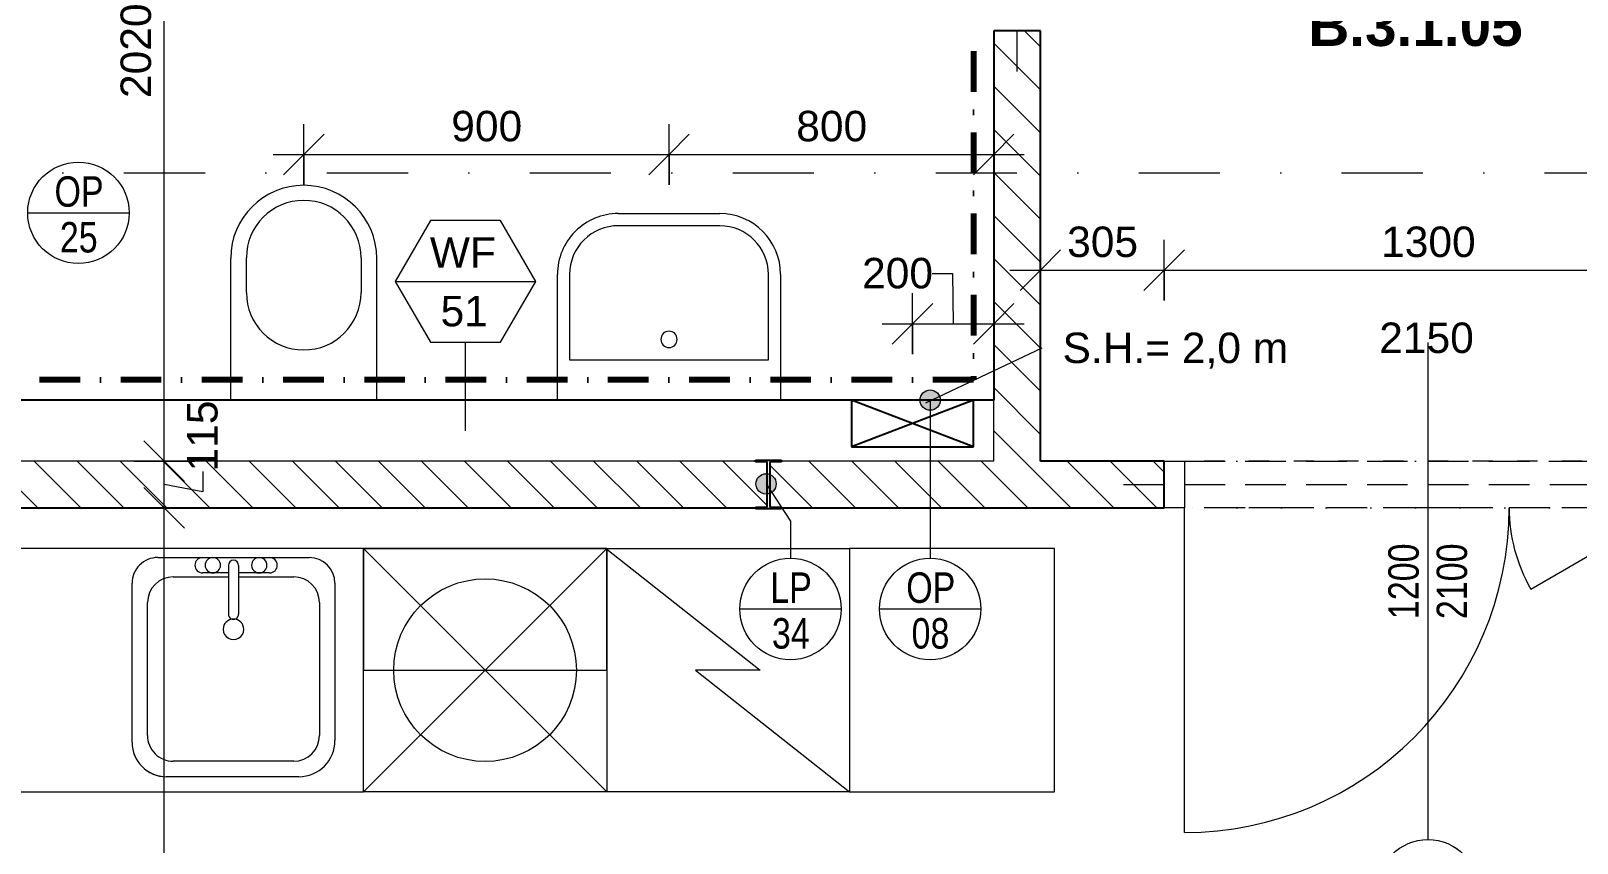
# Model space of a CAD drawing. Header units: millimetres. Extents: x -8380 to 43341, y -2985 to 58543.
# Drawn here: x -5447 to -1637, y 49152 to 51153 of the extents above; entities that cross this region are included whole.
import ezdxf

# ---------------------------------------------------------------- set-up
doc = ezdxf.new("R2010")
doc.units = ezdxf.units.MM
for name, pattern in [('HA_Dash_3mm-S1mm', [150, 100, -50]), ('HA_DashDot_10mm-S3mm', [500, 200, -150, 0, -150]), ('HA_DashDot_2_2mm-S0_6mm', [110, 50, -30, 0, -30]), ('HA_DashDot_4mm-S1mm', [200, 100, -50, 0, -50])]:
    doc.linetypes.add(name, pattern=pattern)
for name, color, linetype, lineweight in [('A-____-____-DIMS', 9, 'Continuous', 5), ('A-____-____-DIMS-50', 9, 'Continuous', 5), ('A-AREA-____-IDEN', 9, 'Continuous', 9), ('A-DETL-____-OTLN', 9, 'Continuous', 25), ('A-DOOR-____-IDEN', 9, 'Continuous', 9), ('A-DOOR-____-MCUT', 9, 'HA_DashDot_2_2mm-S0_6mm', 9), ('A-DOOR-____-OTLN', 9, 'Continuous', 9), ('A-DOOR-FRAM-MCUT', 9, 'Continuous', 9), ('A-GENM-____-HDLN', 9, 'HA_Dash_3mm-S1mm', 9), ('A-GENM-____-IDEN', 9, 'Continuous', 9), ('A-GENM-____-OTLN', 9, 'Continuous', 9), ('A-WALL-____-IDEN', 9, 'Continuous', 9), ('A-WALL-____-MCUT', 9, 'Continuous', 25), ('A-WALL-____-PATT', 9, 'Continuous', 25), ('G-____-____-TEXT', 9, 'Continuous', 5), ('I-WALL-____-MCUT', 9, 'Continuous', 25), ('P-SANR-FIXT-OTLN', 9, 'Continuous', 9), ('Q-CASE-____-OTLN', 9, 'Continuous', 9), ('Q-SPCQ-____-OTLN', 9, 'Continuous', 9), ('S-COLS-____-MCUT', 9, 'Continuous', 25), ('S-COLS-____-OTLN', 9, 'Continuous', 9), ('S-GRID-____-OTLN', 9, 'Continuous', 5)]:
    doc.layers.add(name, color=color, linetype=linetype, lineweight=lineweight)
doc.styles.add('Arial_1', font='arial.ttf', dxfattribs={"height": 75})
doc.styles.add('Arial_2', font='arial.ttf', dxfattribs={"width": 0.8, "height": 75})
doc.styles.add('Arial_B', font='arialbd.ttf', dxfattribs={"height": 100})
doc.dimstyles.new('Inner_Dimensions_1', dxfattribs={"dimscale": 304.8, "dimtxt": 76.519455, "dimasz": 0.328084, "dimexe": 0.246063, "dimexo": 0.0625, "dimgap": 0.032808, "dimtad": 1, "dimdec": 0, "dimzin": 0, "dimdsep": 46, "dimtxsty": 'Arial_1', "dimblk1": 'OBLIQUE', "dimblk2": 'OBLIQUE', "dimsah": 1, "dimcen": 0.09, "dimdle": 0.246063, "dimazin": 0, "dimtfac": 1, "dimtdec": 4, "dimtix": 1, "dimtmove": 0, "dimatfit": 3, "dimfxl": 0.246063, "dimfxlon": 1, "dimtvp": 1, "dimtolj": 1, "dimtzin": 0, "dimlwd": 9, "dimlwe": 9, "dimarcsym": 2})
doc.dimstyles.new('Inner_Dimensions_2', dxfattribs={"dimscale": 304.8, "dimtxt": 76.519455, "dimasz": 0.328084, "dimexe": 0.246063, "dimexo": 0.0625, "dimgap": 0.032808, "dimtad": 1, "dimdec": 0, "dimzin": 0, "dimdsep": 46, "dimtxsty": 'Arial_1', "dimblk1": 'OBLIQUE', "dimblk2": 'OBLIQUE', "dimsah": 1, "dimcen": 0.09, "dimdle": 0.246063, "dimazin": 0, "dimtfac": 1, "dimtdec": 4, "dimtix": 1, "dimtmove": 1, "dimatfit": 3, "dimfxl": 0.246063, "dimfxlon": 1, "dimtvp": 1, "dimtolj": 1, "dimtzin": 0, "dimlwd": 9, "dimlwe": 9, "dimarcsym": 2})
pattern_1 = [(135, (0, 0), (-53.03301, -53.03301), [])]

# ---------------------------------------------------------------- blocks, each defined once
blk = doc.blocks.new('Lednice_Mraznička_ADNS - Lednice 600x600x1800-1452862-DPS_3NP - B')
at = {"layer": 'Q-SPCQ-____-OTLN'}
for p, q in [((-300, 300), (298.1, 300)), ((-300, -300), (-300, 300)), ((80, 0), (-300, 300)), ((-80, 0), (80, 0)), ((298.1, -298.5), (-80, 0)), ((298.1, -300), (-300, -300))]:
    blk.add_line(p, q, dxfattribs=at)
blk = doc.blocks.new('Kuchyňská_linka_myčka_ADNS - Myčka-1452875-DPS_3NP - B')
at = {"layer": 'Q-SPCQ-____-OTLN'}
for p, q in [((-300, 300), (300, 300)), ((-300, -300), (-300, 300)), ((300, -300), (-300, 300)), ((-300, -300), (300, 300)), ((300, 300), (300, -300)), ((300, 0), (-300, 0)), ((-300, 0), (-300, -300)), ((300, -300), (300, 0)), ((300, -300), (-300, -300)), ((-300, -300), (300, -300))]:
    blk.add_line(p, q, dxfattribs=at)
blk.add_circle((0, 0), 225, dxfattribs=at)
blk = doc.blocks.new('Skříňka se dřezem_ pravoúhlá - 500 x 440mm-1455099-DPS_3NP - B')
at = {"layer": 'P-SANR-FIXT-OTLN'}
for p, q in [((-145.4, 359.9), (181.3, 359.9)), ((-145.4, 359.9), (181.3, 359.9)), ((-132.7, 321.8), (164.1, 321.8)), ((-234.3, -116.6), (-234.3, 271)), ((-234.3, -116.6), (-234.3, 271)), ((265.7, 275.5), (265.7, -116.6)), ((265.7, 275.5), (265.7, -116.6)), ((-196.2, -69), (-196.2, 258.3)), ((227.6, 258.3), (227.6, -69)), ((3, -160.7), (3, -40.4)), ((28.4, -160.7), (28.4, -40.4)), ((3, -132.5), (-132.7, -132.5)), ((-73.2, -142), (3, -142)), ((164.1, -132.5), (28.4, -132.5)), ((28.4, -142), (91.9, -142)), ((202.2, -180.1), (-170.8, -180.1)), ((202.2, -180.1), (-170.8, -180.1)), ((91.9, -180.1), (-73.2, -180.1))]:
    blk.add_line(p, q, dxfattribs=at)
for centre, radius, start, end in [((-145.4, 271), 88.9, 90, 180), ((-145.4, 271), 88.9, 90, 180), ((181.3, 275.5), 84.4, 0, 90), ((181.3, 275.5), 84.4, 360, 90), ((-132.7, 258.3), 63.5, 90, 180), ((164.1, 258.3), 63.5, 360, 90), ((15.7, -3.2), 25.4, 360, 180), ((15.7, -3.2), 25.4, 180, 0), ((15.7, -40.4), 12.7, 360, 180), ((-132.7, -69), 63.5, 180, 270), ((164.1, -69), 63.5, 270, 360), ((-170.8, -116.6), 63.5, 180, 270), ((-170.8, -116.6), 63.5, 180, 270), ((-73.2, -161.1), 19, 90, 270), ((-47.8, -161.1), 19, 360, 180), ((66.5, -161.1), 19, 0, 180), ((91.9, -161.1), 19, 270, 90), ((202.2, -116.6), 63.5, 270, 0), ((202.2, -116.6), 63.5, 270, 0), ((-47.8, -161.1), 19, 180, 0), ((15.7, -160.7), 12.7, 180, 0), ((66.5, -161.1), 19, 180, 0)]:
    blk.add_arc(centre, radius, start, end, dxfattribs=at)
blk = doc.blocks.new('ABMV_Toilet_WallHung - Default-1991238-DPS_3NP - B')
at = {"layer": 'P-SANR-FIXT-OTLN'}
for p, q in [((-55, -75), (-55, -424.6)), ((305, -75), (305, -424.6)), ((-16.3, -426.2), (-16.3, -340.3)), ((266.3, -340.3), (266.3, -426.2))]:
    blk.add_line(p, q, dxfattribs=at)
for centre, radius, start, end in [((125, -340.3), 141.3, 0, 180), ((125, -424.6), 180, 180, 360), ((125, -426.2), 141.3, 180, 0)]:
    blk.add_arc(centre, radius, start, end, dxfattribs=at)
blk = doc.blocks.new('ABMV_WashBasin_Generic - 550x460-1960171-DPS_3NP - B')
at = {"layer": 'P-SANR-FIXT-OTLN'}
for p, q in [((-150, -385), (-150, -75)), ((400, -75), (400, -385)), ((-120, -175), (-120, -385)), ((370, -175), (-120, -175)), ((370, -385), (370, -175)), ((0, -505), (250, -505)), ((250, -535), (0, -535))]:
    blk.add_line(p, q, dxfattribs=at)
for centre, radius, start, end in [((125, -225), 20, 90, 270), ((125, -225), 20, 270, 90), ((0, -385), 150, 180, 270), ((0, -385), 120, 180, 270), ((250, -385), 150, 270, 0), ((250, -385), 120, 270, 0)]:
    blk.add_arc(centre, radius, start, end, dxfattribs=at)
blk = doc.blocks.new('HA_DR_Double_Swing_Solid - In_BJ_1200x2100_800-1670814-DPS_3NP - B')
at = {"layer": 'A-DOOR-____-MCUT'}
for p, q in [((-600, 57.5), (600, 57.5)), ((-600, -57.5), (600, -57.5))]:
    blk.add_line(p, q, dxfattribs=at)
at = {"layer": 'A-DOOR-____-OTLN', "lineweight": 5}
for p, q in [((600, 857.5), (600, 57.5)), ((-253.6, 257.5), (-600, 57.5))]:
    blk.add_line(p, q, dxfattribs=at)
for centre, radius, start, end in [((600, 57.5), 800, 90, 180), ((-600, 57.5), 400, 360, 30)]:
    blk.add_arc(centre, radius, start, end, dxfattribs=at)
at = {"layer": 'A-DOOR-FRAM-MCUT'}
for p, q in [((-650, 57.5), (-600, 57.5)), ((-600, 57.5), (-600, -57.5)), ((600, 57.5), (650, 57.5)), ((600, -57.5), (600, 57.5)), ((-600, -57.5), (-650, -57.5)), ((650, -57.5), (600, -57.5))]:
    blk.add_line(p, q, dxfattribs=at)
blk = doc.blocks.new('Casework 11 - Casework 6-1501329-DPS_3NP - B')
at = {"layer": 'Q-CASE-____-OTLN'}
for p, q in [((-4627.4, 49877.7), (-5529.3, 49877.7)), ((-2924.3, 49877.7), (-3429.3, 49877.7)), ((-2924.3, 49277.7), (-2924.3, 49877.7)), ((-6279.3, 49552.7), (-6279.3, 48771.8)), ((-5679.3, 48771.8), (-5679.3, 49277.7)), ((-5679.3, 49277.7), (-4627.4, 49277.7)), ((-3429.3, 49277.7), (-2924.3, 49277.7)), ((-6279.3, 48171.8), (-6279.3, 47677.7)), ((-5679.3, 47677.7), (-5679.3, 48171.8)), ((-6279.3, 47677.7), (-5679.3, 47677.7))]:
    blk.add_line(p, q, dxfattribs=at)
blk = doc.blocks.new('HA_GM_Tiling_LineBased - Generic Tiles-1701012-DPS_3NP - B')
at = {"layer": 'A-GENM-____-OTLN', "linetype": 'HA_DashDot_4mm-S1mm', "lineweight": 80}
blk.add_line((50, -50), (860, -50), dxfattribs=at)
blk = doc.blocks.new('HA_GM_Tiling_LineBased - Generic Tiles-1704425-DPS_3NP - B')
at = {"layer": 'A-GENM-____-OTLN', "linetype": 'HA_DashDot_4mm-S1mm', "lineweight": 80}
blk.add_line((50, -50), (2405, -50), dxfattribs=at)
blk = doc.blocks.new('TB_Porotherm KP11_5_1500mm - TB_Porotherm KP11_5_1500mm-1920557-DPS_3NP - B')
at = {"layer": 'A-GENM-____-HDLN'}
for p, q in [((-750, 57.5), (750, 57.5)), ((-750, 0), (750, 0)), ((750, -57.5), (-750, -57.5))]:
    blk.add_line(p, q, dxfattribs=at)
blk = doc.blocks.new('TB_Porotherm KP11_5_1000mm - TB_Porotherm KP11_5_1000mm-1908785-DPS_3NP - B')
at = {"layer": 'A-GENM-____-HDLN'}
for p, q in [((-500, 57.5), (500, 57.5)), ((-500, 0), (500, 0)), ((500, -57.5), (-500, -57.5))]:
    blk.add_line(p, q, dxfattribs=at)
blk = doc.blocks.new('HA_sCO_I_Parallel - IPE 120-2045978-DPS_3NP - B')
at = {"layer": 'S-COLS-____-MCUT'}
for p, q in [((-32, 60), (32, 60)), ((-32, 55.6), (-32, 60)), ((-3.15, 55.6), (-32, 55.6)), ((-3.15, -55.6), (-3.15, 55.6)), ((3.15, 55.6), (3.15, -55.6)), ((32, 55.6), (3.15, 55.6)), ((32, 60), (32, 55.6)), ((-32, -55.6), (-3.15, -55.6)), ((-32, -60), (-32, -55.6)), ((32, -60), (-32, -60)), ((3.15, -55.6), (32, -55.6)), ((32, -55.6), (32, -60))]:
    blk.add_line(p, q, dxfattribs=at)
blk = doc.blocks.new('DIMBLOCK42-DPS_3NP - B')
at = {"layer": 'A-____-____-DIMS-50', "lineweight": 9}
for p, q in [((-5118.3, 49977.7), (-5168.3, 50027.7)), ((-5193.3, 49977.7), (-5043.3, 49977.7)), ((-5118.3, 49977.7), (-5193.3, 49977.7)), ((-5118.3, 46002.7), (-5118.3, 49977.7)), ((-5118.3, 49977.7), (-5068.3, 49927.7)), ((-5118.3, 46077.7), (-5168.3, 46127.7)), ((-5043.3, 46077.7), (-5193.3, 46077.7)), ((-5118.3, 46077.7), (-5068.3, 46027.7)), ((-5118.3, 46077.7), (-5043.3, 46077.7))]:
    blk.add_line(p, q, dxfattribs=at)
at = {"layer": 'A-____-____-DIMS-50', "color": 0, "lineweight": 9, "insert": (-5225.7, 47912.3), "char_height": 75, "width": 276.883, "attachment_point": 1, "rotation": 90, "line_spacing_factor": 0.941778, "style": 'Arial_1'}
blk.add_mtext('3900', dxfattribs=at)
blk = doc.blocks.new('_Oblique')
at = {"color": 0, "linetype": 'ByBlock', "lineweight": -2}
blk.add_line((-0.5, -0.5), (0.5, 0.5), dxfattribs=at)
blk = doc.blocks.new('DIMBLOCK43-DPS_3NP - B')
at = {"layer": 'A-____-____-DIMS-50', "lineweight": 9}
for p, q in [((-5118.3, 50092.7), (-5168.3, 50142.7)), ((-5193.3, 50092.7), (-5043.3, 50092.7)), ((-5118.3, 50092.7), (-5193.3, 50092.7)), ((-5118.3, 49977.7), (-5118.3, 50092.7)), ((-5118.3, 50092.7), (-5068.3, 50042.7)), ((-5023.2, 50067.2), (-5023.2, 50017.2)), ((-5118.3, 49977.7), (-5168.3, 50027.7)), ((-5023.2, 50017.2), (-5118.3, 50035.2)), ((-5193.3, 49977.7), (-5043.3, 49977.7)), ((-5118.3, 49977.7), (-5193.3, 49977.7)), ((-5118.3, 49977.7), (-5068.3, 49927.7))]:
    blk.add_line(p, q, dxfattribs=at)
at = {"layer": 'A-____-____-DIMS-50', "color": 0, "lineweight": 9, "insert": (-5061.8, 50067.2), "char_height": 75, "width": 207.662, "attachment_point": 1, "rotation": 90, "line_spacing_factor": 0.941778, "style": 'Arial_1'}
blk.add_mtext('115', dxfattribs=at)
blk = doc.blocks.new('DIMBLOCK44-DPS_3NP - B')
at = {"layer": 'A-____-____-DIMS-50', "lineweight": 9}
for p, q in [((-5118.3, 52112.7), (-5168.3, 52162.7)), ((-5193.3, 52112.7), (-5043.3, 52112.7)), ((-5118.3, 52112.7), (-5193.3, 52112.7)), ((-5118.3, 50092.7), (-5118.3, 52112.7)), ((-5118.3, 52112.7), (-5068.3, 52062.7)), ((-5118.3, 50092.7), (-5168.3, 50142.7)), ((-5193.3, 50092.7), (-5043.3, 50092.7)), ((-5118.3, 50092.7), (-5193.3, 50092.7)), ((-5118.3, 50092.7), (-5068.3, 50042.7))]:
    blk.add_line(p, q, dxfattribs=at)
at = {"layer": 'A-____-____-DIMS-50', "color": 0, "lineweight": 9, "insert": (-5225.7, 50987.4), "char_height": 75, "width": 276.883, "attachment_point": 1, "rotation": 90, "line_spacing_factor": 0.941778, "style": 'Arial_1'}
blk.add_mtext('2020', dxfattribs=at)
blk = doc.blocks.new('HA_TAG_Door_TypeMark_wDimensions - Scale50_Right with Bouble-921060-DPS_3NP - B')
at = {"layer": 'A-DOOR-____-IDEN'}
for p, q in [((0, 5), (0, -19.5)), ((-2.5, -22), (2.5, -22))]:
    blk.add_line(p, q, dxfattribs=at)
blk.add_circle((0, -22), 2.5, dxfattribs=at)
blk = doc.blocks.new('HA_TAG_WA_Partitions - Group _ Type Mark-556634-DPS_3NP - B')
at = {"layer": 'A-WALL-____-IDEN'}
for p, q in [((-1.732, 3), (-3.464, 0)), ((1.732, 3), (-1.732, 3)), ((3.464, 0), (1.732, 3)), ((-3.464, 0), (3.464, 0)), ((-3.464, 0), (-1.732, -3)), ((1.732, -3), (3.464, 0)), ((-1.732, -3), (1.732, -3))]:
    blk.add_line(p, q, dxfattribs=at)
blk = doc.blocks.new('DIMBLOCK75-DPS_3NP - B')
at = {"layer": 'A-____-____-DIMS-50', "lineweight": 9}
for p, q in [((-2959.3, 50638.4), (-2959.3, 50488.4)), ((-2959.3, 50563.4), (-2959.3, 50638.4)), ((-2654.3, 50488.4), (-2654.3, 50638.4)), ((-2959.3, 50563.4), (-2909.3, 50613.4)), ((-2654.3, 50563.4), (-2604.3, 50613.4)), ((-3034.3, 50563.4), (-2654.3, 50563.4)), ((-2959.3, 50563.4), (-3009.3, 50513.4)), ((-2654.3, 50563.4), (-2704.3, 50513.4)), ((-2654.3, 50563.4), (-2654.3, 50488.4))]:
    blk.add_line(p, q, dxfattribs=at)
at = {"layer": 'A-____-____-DIMS-50', "color": 0, "lineweight": 9, "insert": (-2893.3, 50670.7), "char_height": 75, "width": 207.662, "attachment_point": 1, "line_spacing_factor": 0.941778, "style": 'Arial_1'}
blk.add_mtext('305', dxfattribs=at)
blk = doc.blocks.new('DIMBLOCK76-DPS_3NP - B')
at = {"layer": 'A-____-____-DIMS-50', "lineweight": 9}
for p, q in [((-2654.3, 50488.4), (-2654.3, 50638.4)), ((-1354.3, 50488.4), (-1354.3, 50638.4)), ((-2654.3, 50563.4), (-2604.3, 50613.4)), ((-1354.3, 50563.4), (-1304.3, 50613.4)), ((-2654.3, 50563.4), (-2704.3, 50513.4)), ((-2654.3, 50563.4), (-1354.3, 50563.4)), ((-2654.3, 50563.4), (-2654.3, 50488.4)), ((-1354.3, 50563.4), (-1404.3, 50513.4)), ((-1354.3, 50563.4), (-1354.3, 50488.4))]:
    blk.add_line(p, q, dxfattribs=at)
at = {"layer": 'A-____-____-DIMS-50', "color": 0, "lineweight": 9, "insert": (-2119.7, 50670.7), "char_height": 75, "width": 276.883, "attachment_point": 1, "line_spacing_factor": 0.941778, "style": 'Arial_1'}
blk.add_mtext('1300', dxfattribs=at)
blk = doc.blocks.new('HA_TAG_GM_Products - Generic-588599-DPS_3NP - B')
at = {"layer": 'A-GENM-____-IDEN'}
blk.add_line((-2.5, 0), (2.5, 0), dxfattribs=at)
blk.add_circle((0, 0), 2.5, dxfattribs=at)
blk = doc.blocks.new('DIMBLOCK208-DPS_3NP - B')
at = {"layer": 'A-____-____-DIMS-50', "lineweight": 9}
for p, q in [((-3225.5, 50555), (-3175.5, 50555)), ((-3175.5, 50555), (-3174.3, 50431.3)), ((-3274.3, 50356.3), (-3274.3, 50506.3)), ((-3274.3, 50431.3), (-3224.3, 50481.3)), ((-3074.3, 50506.3), (-3074.3, 50356.3)), ((-3074.3, 50431.3), (-3074.3, 50506.3)), ((-3074.3, 50431.3), (-3024.3, 50481.3)), ((-3349.3, 50431.3), (-2999.3, 50431.3)), ((-3274.3, 50431.3), (-3324.3, 50381.3)), ((-3274.3, 50431.3), (-3274.3, 50356.3)), ((-3074.3, 50431.3), (-3124.3, 50381.3))]:
    blk.add_line(p, q, dxfattribs=at)
at = {"layer": 'A-____-____-DIMS-50', "color": 0, "lineweight": 9, "insert": (-3398.6, 50593.5), "char_height": 75, "width": 207.662, "attachment_point": 1, "line_spacing_factor": 0.941778, "style": 'Arial_1'}
blk.add_mtext('200', dxfattribs=at)
blk = doc.blocks.new('DIMBLOCK215-DPS_3NP - B')
at = {"layer": 'A-____-____-DIMS-50', "lineweight": 9}
for p, q in [((-4774.3, 50773.4), (-4774.3, 50923.4)), ((-4774.3, 50848.4), (-4724.3, 50898.4)), ((-3874.3, 50773.4), (-3874.3, 50923.4)), ((-3874.3, 50848.4), (-3824.3, 50898.4)), ((-4849.3, 50848.4), (-3874.3, 50848.4)), ((-4774.3, 50848.4), (-4824.3, 50798.4)), ((-4774.3, 50848.4), (-4774.3, 50773.4)), ((-3874.3, 50848.4), (-3924.3, 50798.4)), ((-3874.3, 50848.4), (-3874.3, 50773.4))]:
    blk.add_line(p, q, dxfattribs=at)
at = {"layer": 'A-____-____-DIMS-50', "color": 0, "lineweight": 9, "insert": (-4410.8, 50955.8), "char_height": 75, "width": 207.662, "attachment_point": 1, "line_spacing_factor": 0.941778, "style": 'Arial_1'}
blk.add_mtext('900', dxfattribs=at)
blk = doc.blocks.new('DIMBLOCK216-DPS_3NP - B')
at = {"layer": 'A-____-____-DIMS-50', "lineweight": 9}
for p, q in [((-3874.3, 50773.4), (-3874.3, 50923.4)), ((-3874.3, 50848.4), (-3824.3, 50898.4)), ((-3074.3, 50923.4), (-3074.3, 50773.4)), ((-3074.3, 50848.4), (-3074.3, 50923.4)), ((-3074.3, 50848.4), (-3024.3, 50898.4)), ((-3874.3, 50848.4), (-3924.3, 50798.4)), ((-3874.3, 50848.4), (-2999.3, 50848.4)), ((-3874.3, 50848.4), (-3874.3, 50773.4)), ((-3074.3, 50848.4), (-3124.3, 50798.4))]:
    blk.add_line(p, q, dxfattribs=at)
at = {"layer": 'A-____-____-DIMS-50', "color": 0, "lineweight": 9, "insert": (-3560.8, 50955.8), "char_height": 75, "width": 207.662, "attachment_point": 1, "line_spacing_factor": 0.941778, "style": 'Arial_1'}
blk.add_mtext('800', dxfattribs=at)

msp = doc.modelspace()

# ---------------------------------------------------------------- hatches: boundary and pattern name
at = {"layer": 'A-GENM-____-IDEN'}
h = msp.add_hatch(color=256, dxfattribs=at)
edge = h.paths.add_edge_path()
edge.add_arc((-3230.8, 50243.1), 25, 0, 360)
h = msp.add_hatch(color=256, dxfattribs=at)
edge = h.paths.add_edge_path()
edge.add_arc((-3635.2, 50036.6), 25, 0, 360)
at = {"layer": 'A-WALL-____-PATT', "lineweight": 5}
h = msp.add_hatch(dxfattribs=at)
h.set_pattern_fill('FP_6', color=256, style=0, pattern_type=2)
h.set_pattern_definition(pattern_1)
h.paths.add_polyline_path([(-3074.3, 50092.7), (-2959.3, 50092.7), (-2959.3, 51152.7), (-3074.3, 51152.7), (-3074.3, 50242.7)])
h.paths.add_polyline_path([(-3074.3, 51952.7), (-2959.3, 51952.7), (-2959.3, 52112.7), (-3074.3, 52112.7)])
h = msp.add_hatch(dxfattribs=at)
h.set_pattern_fill('FP_6', color=256, style=0, pattern_type=2)
h.set_pattern_definition(pattern_1)
h.paths.add_polyline_path([(-2654.3, 49977.7), (-2654.3, 50092.7), (-3597.3, 50092.7), (-3597.3, 50090.8), (-3626.2, 50090.8), (-3626.2, 49979.6), (-3597.3, 49979.6), (-3597.3, 49977.7), (-2970.4, 49977.7)])
h.paths.add_polyline_path([(-5529.3, 49977.7), (-3661.3, 49977.7), (-3661.3, 49979.6), (-3632.5, 49979.6), (-3632.5, 50090.8), (-3661.3, 50090.8), (-3661.3, 50092.7), (-5529.3, 50092.7)])
h.paths.add_polyline_path([(-1161.3, 49977.7), (-1161.3, 49979.6), (-1132.5, 49979.6), (-1132.5, 50090.8), (-1161.3, 50090.8), (-1161.3, 50092.7), (-1354.3, 50092.7), (-1354.3, 49977.7)])
h.paths.add_polyline_path([(-1097.3, 49977.7), (-1054.3, 49977.7), (-1054.3, 50092.7), (-1097.3, 50092.7), (-1097.3, 50090.8), (-1126.2, 50090.8), (-1126.2, 49979.6), (-1097.3, 49979.6)])

# ---------------------------------------------------------------- linework, layer by layer
at = {"layer": 'A-DETL-____-OTLN'}
for p, q in [((-3124.3, 50242.7), (-3424.3, 50242.7)), ((-3424.3, 50242.7), (-3424.3, 50127.7)), ((-3124.3, 50242.7), (-3424.3, 50127.7)), ((-3124.3, 50127.7), (-3424.3, 50242.7)), ((-3124.3, 50127.7), (-3124.3, 50242.7)), ((-3424.3, 50127.7), (-3124.3, 50127.7))]:
    msp.add_line(p, q, dxfattribs=at)
at = {"layer": 'A-GENM-____-IDEN'}
for p, q in [((-3230.8, 50243.1), (-3230.8, 49853.5)), ((-3635.2, 50036.6), (-3575, 49945)), ((-3575, 49945), (-3575, 49853.5))]:
    msp.add_line(p, q, dxfattribs=at)
for centre in [(-3230.8, 50243.1), (-3635.2, 50036.6)]:
    msp.add_circle(centre, 25, dxfattribs=at)
at = {"layer": 'A-WALL-____-IDEN'}
msp.add_line((-4375.7, 50167.7), (-4375.7, 50385.5), dxfattribs=at)
at = {"layer": 'A-WALL-____-MCUT', "lineweight": 9}
for p, q in [((-3074.3, 50092.7), (-3074.3, 50242.7)), ((-3661.3, 50092.7), (-5529.3, 50092.7)), ((-3074.3, 50092.7), (-3597.3, 50092.7))]:
    msp.add_line(p, q, dxfattribs=at)
at = {"layer": 'G-____-____-TEXT', "color": 250, "lineweight": 9}
msp.add_line((-3241.2, 50236.7), (-2954.6, 50371.9), dxfattribs=at)
at = {"layer": 'I-WALL-____-MCUT'}
for p, q in [((-2959.3, 51152.7), (-3074.3, 51152.7)), ((-3074.3, 51152.7), (-3074.3, 50242.7)), ((-2959.3, 50092.7), (-2959.3, 51152.7)), ((-3074.3, 50242.7), (-5529.3, 50242.7)), ((-2654.3, 50092.7), (-2959.3, 50092.7)), ((-2654.3, 49977.7), (-2654.3, 50092.7)), ((-5529.3, 49977.7), (-3661.3, 49977.7)), ((-3597.3, 49977.7), (-2654.3, 49977.7))]:
    msp.add_line(p, q, dxfattribs=at)
at = {"layer": 'S-GRID-____-OTLN', "linetype": 'HA_DashDot_10mm-S3mm', "lineweight": 9}
msp.add_line((-6717.8, 50802.7), (21438.5, 50802.7), dxfattribs=at)

# ---------------------------------------------------------------- block references
at = {"layer": 'A-DOOR-____-IDEN', "xscale": 49.99999999999998, "yscale": 49.99999999999998, "zscale": 49.99999999999998}
msp.add_blockref('HA_TAG_Door_TypeMark_wDimensions - Scale50_Right with Bouble-921060-DPS_3NP - B', (-2004.3, 50135.2), dxfattribs=at)
at = {"layer": 'A-DOOR-____-OTLN', "rotation": 180}
msp.add_blockref('HA_DR_Double_Swing_Solid - In_BJ_1200x2100_800-1670814-DPS_3NP - B', (-2004.3, 50035.2), dxfattribs=at)
at = {"layer": 'A-GENM-____-IDEN', "xscale": 49.99999999999998, "yscale": 49.99999999999998, "zscale": 49.99999999999998}
for p in [(-5329.5, 50704.5), (-3575, 49728.5), (-3230.8, 49728.5)]:
    msp.add_blockref('HA_TAG_GM_Products - Generic-588599-DPS_3NP - B', p, dxfattribs=at)
at = {"layer": 'A-GENM-____-OTLN', "rotation": 89.9999999999984}
msp.add_blockref('TB_Porotherm KP11_5_1000mm - TB_Porotherm KP11_5_1000mm-1908785-DPS_3NP - B', (-3016.8, 51552.7), dxfattribs=at)
at = {"layer": 'A-GENM-____-OTLN', "linetype": 'HA_DashDot_4mm-S1mm', "lineweight": 80}
for name, p, rotation in [('HA_GM_Tiling_LineBased - Generic Tiles-1701012-DPS_3NP - B', (-3074.3, 51152.7), 269.9999999999999), ('HA_GM_Tiling_LineBased - Generic Tiles-1704425-DPS_3NP - B', (-3074.3, 50242.7), 180)]:
    msp.add_blockref(name, p, dxfattribs=dict(at, rotation=rotation))
at = {"layer": 'A-GENM-____-OTLN'}
msp.add_blockref('TB_Porotherm KP11_5_1500mm - TB_Porotherm KP11_5_1500mm-1920557-DPS_3NP - B', (-2004.3, 50035.2), dxfattribs=at)
at = {"layer": 'A-WALL-____-IDEN', "xscale": 49.99999999999998, "yscale": 49.99999999999998, "zscale": 49.99999999999998}
msp.add_blockref('HA_TAG_WA_Partitions - Group _ Type Mark-556634-DPS_3NP - B', (-4375.7, 50535.5), dxfattribs=at)
at = {"layer": 'P-SANR-FIXT-OTLN', "rotation": 180}
for name, p in [('ABMV_Toilet_WallHung - Default-1991238-DPS_3NP - B', (-4649.3, 50167.7)), ('ABMV_WashBasin_Generic - 550x460-1960171-DPS_3NP - B', (-3749.3, 50167.7)), ('Skříňka se dřezem_ pravoúhlá - 500 x 440mm-1455099-DPS_3NP - B', (-4931.7, 49675.2))]:
    msp.add_blockref(name, p, dxfattribs=at)
at = {"layer": 'Q-CASE-____-OTLN'}
msp.add_blockref('Casework 11 - Casework 6-1501329-DPS_3NP - B', (0, 0), dxfattribs=at)
at = {"layer": 'Q-SPCQ-____-OTLN', "rotation": 180}
for name, p in [('Kuchyňská_linka_myčka_ADNS - Myčka-1452875-DPS_3NP - B', (-4327.4, 49577.7)), ('Lednice_Mraznička_ADNS - Lednice 600x600x1800-1452862-DPS_3NP - B', (-3729.3, 49577.7))]:
    msp.add_blockref(name, p, dxfattribs=at)
at = {"layer": 'S-COLS-____-OTLN', "rotation": 180}
msp.add_blockref('HA_sCO_I_Parallel - IPE 120-2045978-DPS_3NP - B', (-3629.3, 50035.2), dxfattribs=at)

# ---------------------------------------------------------------- texts
at = {"layer": 'A-AREA-____-IDEN', "lineweight": 5, "insert": (-2298.9, 51215.7), "char_height": 100, "width": 653.375, "attachment_point": 1, "style": 'Arial_B'}
msp.add_mtext('B.3.1.05', dxfattribs=at)
at = {"layer": 'A-DOOR-____-IDEN', "lineweight": 5, "insert": (-2124.3, 50434.2), "char_height": 75, "width": 288.607, "attachment_point": 1, "style": 'Arial_1'}
msp.add_mtext('2150', dxfattribs=at)
at = {"layer": 'A-DOOR-____-IDEN', "lineweight": 5, "char_height": 75, "width": 230.886, "attachment_point": 1, "rotation": 90, "style": 'Arial_2'}
for s, insert in [('1200', (-2101.9, 49703.5)), ('2100', (-1982.9, 49703.5))]:
    msp.add_mtext(s, dxfattribs=dict(at, insert=insert))
at = {"layer": 'A-GENM-____-IDEN', "lineweight": 5, "char_height": 75, "attachment_point": 1, "style": 'Arial_2'}
for s, insert, width in [('OP', (-5388.5, 50794.6), 147.51), ('25', (-5375.3, 50681.9), 115.443), ('LP', (-3624.8, 49818.6), 125.063), ('OP', (-3289.8, 49818.6), 147.51), ('34', (-3620.8, 49705.9), 115.443), ('08', (-3276.6, 49705.9), 115.443)]:
    msp.add_mtext(s, dxfattribs=dict(at, insert=insert, width=width))
at = {"layer": 'A-WALL-____-IDEN', "lineweight": 5, "char_height": 75, "attachment_point": 1, "style": 'Arial_1'}
for s, insert, width in [('WF', (-4463.6, 50644.5), 208.439), ('51', (-4437.1, 50500), 144.304)]:
    msp.add_mtext(s, dxfattribs=dict(at, insert=insert, width=width))
at = {"layer": 'G-____-____-TEXT', "color": 7, "lineweight": 9, "insert": (-2904.6, 50409.4), "char_height": 75, "width": 685.443, "attachment_point": 1, "style": 'Arial_1'}
msp.add_mtext('S.H.= 2,0 m', dxfattribs=at)

# ---------------------------------------------------------------- dimensions: what is measured, and where the dimension line sits
at = {"layer": 'A-____-____-DIMS', "lineweight": 9}
for base, p1, p2, override, picture, middle in [((-5118.3, 52112.7), (-5193.3, 50092.7), (-5193.3, 52112.7), {"dimpost": '<>', "dimfxl": 2020}, 'DIMBLOCK44-DPS_3NP - B', (-5166.6, 51102.7)), ((-5118.3, 49977.7), (-5043.3, 46077.7), (-5193.3, 49977.7), {"dimpost": '<>', "dimfxl": 3902.912103}, 'DIMBLOCK42-DPS_3NP - B', (-5166.6, 48027.7))]:
    dim = msp.add_linear_dim(base=base, p1=p1, p2=p2, angle=90, dimstyle='Inner_Dimensions_1', override=override, dxfattribs=at)
    dim.commit()
    dim.dimension.update_dxf_attribs({"geometry": picture, "text_midpoint": middle})
for base, p1, p2, override, picture, middle in [((-3874.3, 50848.4), (-4774.3, 50773.4), (-3874.3, 50773.4), {"dimpost": '<>', "dimfxl": 900}, 'DIMBLOCK215-DPS_3NP - B', (-4324.3, 50896.7)), ((-3074.3, 50848.4), (-3874.3, 50773.4), (-3074.3, 50923.4), {"dimpost": '<>', "dimfxl": 813.94103}, 'DIMBLOCK216-DPS_3NP - B', (-3474.3, 50896.7)), ((-2654.3, 50563.4), (-2959.3, 50638.4), (-2654.3, 50488.4), {"dimpost": '<>', "dimfxl": 339.889688}, 'DIMBLOCK75-DPS_3NP - B', (-2806.8, 50611.7)), ((-1354.3, 50563.4), (-2654.3, 50488.4), (-1354.3, 50488.4), {"dimpost": '<>', "dimfxl": 1300}, 'DIMBLOCK76-DPS_3NP - B', (-2004.3, 50611.7))]:
    dim = msp.add_linear_dim(base=base, p1=p1, p2=p2, dimstyle='Inner_Dimensions_1', override=override, dxfattribs=at)
    dim.commit()
    dim.dimension.update_dxf_attribs({"geometry": picture, "text_midpoint": middle})
dim = msp.add_linear_dim(base=(-3074.3, 50431.3), p1=(-3274.3, 50356.3), p2=(-3074.3, 50506.3), dimstyle='Inner_Dimensions_2', override={"dimpost": '<>', "dimfxl": 250}, dxfattribs=at)
dim.commit()
dim.dimension.update_dxf_attribs({"geometry": 'DIMBLOCK208-DPS_3NP - B', "text_midpoint": (-3294.8, 50543.5), "dimtype": 160})
dim = msp.add_linear_dim(base=(-5118.3, 50092.7), p1=(-5193.3, 49977.7), p2=(-5193.3, 50092.7), angle=90, dimstyle='Inner_Dimensions_2', override={"dimpost": '<>', "dimfxl": 115}, dxfattribs=at)
dim.commit()
dim.dimension.update_dxf_attribs({"geometry": 'DIMBLOCK43-DPS_3NP - B', "text_midpoint": (-5011.8, 50171), "dimtype": 160, "text_rotation": 90})

doc.saveas('drawing.dxf')
